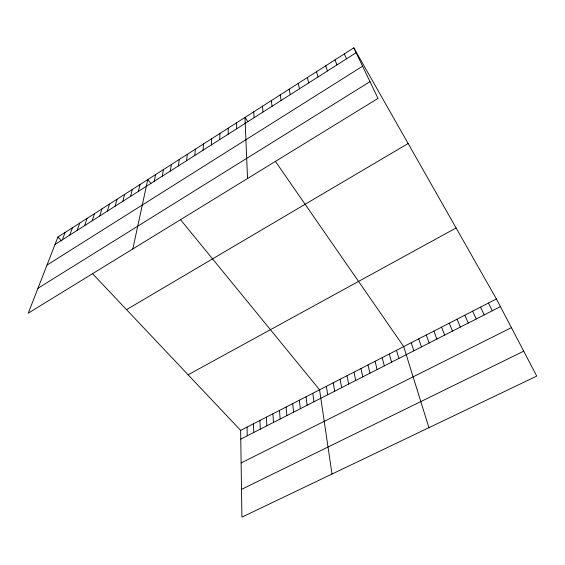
<?xml version="1.0" encoding="UTF-8"?>
<svg xmlns="http://www.w3.org/2000/svg" width="565" height="565" viewBox="0 0 565 565"><rect width="100%" height="100%" fill="white"/><g stroke="black" fill="none" stroke-linecap="round" stroke-linejoin="round"><path stroke-width="0.85" d="M228.168 134.209L228.225 128.149M219.729 139.583L219.933 133.453M211.345 144.923L211.698 138.715M203.026 150.226L203.52 143.948M194.756 155.488L195.398 149.139M186.549 160.721L187.326 154.302M178.392 165.912L179.31 159.422M170.291 171.075L171.343 164.514M162.247 176.195L163.433 169.578M154.252 181.287L155.573 174.599M132.817 248.96L147.769 179.592L150.912 183.441M138.425 191.365L140.007 184.55M130.593 196.359L132.302 189.48M122.81 201.317L124.646 194.374M115.076 206.239L117.04 199.24M107.392 211.133L109.483 204.071M99.765 215.992L101.975 208.873M92.18 220.823L94.51 213.641M84.651 225.619L87.095 218.38M77.165 230.386L79.729 223.09M69.735 235.118L72.412 227.773M62.348 239.821L65.137 232.42M57.913 237.046L28.25 313.172L378.013 98.395L353.803 47.856L57.913 237.046L61.536 240.881M55.003 244.497L356.127 52.707M46.994 265.07L362.596 66.204M37.933 288.312L369.99 81.65M126.525 309.641L408.128 143.517M188.11 374.793L456.089 227.963M240.641 430.375L496.409 298.963L536.75 376.092L241.912 517.144L240.641 430.375L92.561 273.707M240.768 439.111L500.421 306.633M241.121 462.933L511.41 327.651M241.509 489.389L523.72 351.183M180.532 219.693L319.571 389.822L332.008 474.042M247.901 121.673L244.97 117.442L247.541 178.512M275.438 161.421L403.707 346.592L428.92 427.677M353.803 47.856L496.409 298.963M488.435 303.066L492.313 310.764M480.504 307.134L484.254 314.882M472.63 311.188L476.246 318.964M464.79 315.214L468.279 323.025M344.375 53.887L346.507 58.838M457 319.211L460.362 327.064M449.253 323.194L452.494 331.083M441.555 327.149L444.669 335.073M335.01 59.876L336.959 64.919M433.899 331.083L436.893 339.042M426.285 334.996L429.16 342.99M325.708 65.823L327.481 70.957M418.714 338.88L421.469 346.91M411.193 342.75L413.827 350.816M316.478 71.72L318.074 76.946M396.482 350.307L398.89 358.436M389.299 353.994L391.594 362.158M382.159 357.666L384.341 365.859M307.318 77.582L308.73 82.9M375.047 361.318L377.123 369.538M367.985 364.948L369.955 373.197M298.221 83.401L299.457 88.804M360.957 368.557L362.815 376.841M353.965 372.151L355.724 380.457M347.009 375.725L348.662 384.059M289.188 89.171L290.255 94.666M340.095 379.277L341.641 387.639M333.216 382.809L334.664 391.199M280.219 94.906L281.116 100.485M326.372 386.326L327.721 394.744M312.798 393.304L313.949 401.772M271.313 100.598L272.048 106.262M306.068 396.757L307.12 405.253M299.365 400.204L300.319 408.721M292.705 403.622L293.567 412.175M262.471 106.255L263.043 111.997M286.081 407.033L286.843 415.6M279.484 410.416L280.155 419.011M253.692 111.87L254.102 117.697M272.923 413.785L273.502 422.408M266.405 417.139L266.885 425.784M259.914 420.473L260.31 429.139M253.452 423.792L253.763 432.479M247.032 427.091L247.251 435.806M236.573 122.817L236.664 128.799"/></g></svg>
